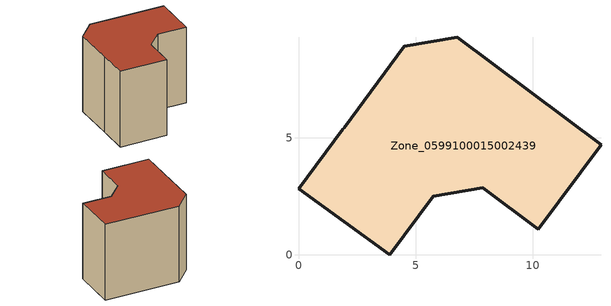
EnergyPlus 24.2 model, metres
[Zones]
Zone_0599100015002439
 floor ground (C_G): 1.95,5.43 4.51,8.9 6.78,9.29 12.91,4.69 10.23,1.09 7.86,2.87 5.76,2.51 3.9,0 0,2.83 1.88,5.36 z1.06
 wall outside (C_F): 3.9,0 5.76,2.51 7.86,2.87 10.23,1.09 12.91,4.69 6.78,9.29 4.51,8.9 1.95,5.43 1.88,5.36 0,2.83 3.9,0 z1.06:9.01
 roof outside (C_R): 4.51,8.9 1.95,5.43 1.88,5.36 0,2.83 3.9,0 5.76,2.51 7.86,2.87 10.23,1.09 12.91,4.69 6.78,9.29 z9.01
[BUILDING]
Pand.0599100015002439: North Axis=0; Terrain=City; Loads Convergence Tolerance Value=0.04; Temperature Convergence Tolerance Value=0.4; Solar Distribution=FullExterior; Maximum Number of Warmup Days=25; Minimum Number of Warmup Days=1
[Site:Location]
Rotterdam.The.Hague.AP_ZH_NLD Design_Conditions: Latitude=51.96; Longitude=4.45; Time Zone=1; Elevation=-4.5
[SITE:GROUNDTEMPERATURE:BUILDINGSURFACE]
18, 18, 18, 18, 18, 18, 18, 18, 18, 18, 18, 18
[MATERIAL] Thermal Absorptance=0.9; Solar Absorptance=0.7; Visible Absorptance=0.7
Name | Roughness | Thickness | Conductivity | Density | Specific Heat
G.TI.1975-1991 | MediumSmooth | 0.15 | 0.288461 | 540 | 1210
F.TI.1975-1991 | Rough | 0.3 | 0.230769 | 1920 | 840
R.TI.1975-1991 | MediumRough | 0.2 | 0.153846 | 1500 | 1000
[CONSTRUCTION]
C_G: G.TI.1975-1991
C_F: F.TI.1975-1991
C_R: R.TI.1975-1991
[ZONE]
Zone_0599100015002439: Type=1; Multiplier=1; Ceiling Height=Autocalculate; Volume=Autocalculate; Floor Area=autocalculate; Part of Total Floor Area=Yes
[ZONEINFILTRATION:DESIGNFLOWRATE]
Infil_Zone_0599100015002439: Zone or ZoneList or Space or SpaceList=Zone_0599100015002439; Schedule=AlwaysOn; Design Flow Rate Calculation Method=Flow/Area; Flow Rate per Floor Area=0.003; Constant Term Coefficient=1; Temperature Term Coefficient=0; Velocity Term Coefficient=0; Velocity Squared Term Coefficient=0
[HVACTEMPLATE:ZONE:IDEALLOADSAIRSYSTEM]
Zone_0599100015002439: Maximum Heating Supply Air Temperature=50; Minimum Cooling Supply Air Temperature=13; Maximum Heating Supply Air Humidity Ratio=0.0156; Minimum Cooling Supply Air Humidity Ratio=0.0077; Heating Limit=NoLimit; Cooling Limit=NoLimit; Dehumidification Control Type=ConstantSensibleHeatRatio; Cooling Sensible Heat Ratio=0.7; Dehumidification Setpoint=60; Humidification Control Type=None; Humidification Setpoint=30; Outdoor Air Method=None; Outdoor Air Flow Rate per Person=0.00944; Outdoor Air Flow Rate per Zone Floor Area=0; Outdoor Air Flow Rate per Zone=0; Demand Controlled Ventilation Type=None; Outdoor Air Economizer Type=NoEconomizer; Heat Recovery Type=None; Sensible Heat Recovery Effectiveness=0.7; Latent Heat Recovery Effectiveness=0.65
[ZONECONTROL:THERMOSTAT]
ThermostatControl_Zone_0599100015002439: Zone or ZoneList=Zone_0599100015002439; Control Type Schedule=DualSetpointControlType; Control 1=Thermostat_Zone_0599100015002439; Temperature Difference Between Cutout And Setpoint=0
[THERMOSTATSETPOINT:DUALSETPOINT]
Thermostat_Zone_0599100015002439: Heating Setpoint Temperature Schedule=HeatingSetpoint_Zone_0599100015002439; Cooling Setpoint Temperature Schedule=CoolingSetpoint_Zone_0599100015002439
[SCHEDULE:COMPACT]
HeatingSetpoint_Zone_0599100015002439: Through: 12/31, For: AllDays, Until: 24:00, 21
CoolingSetpoint_Zone_0599100015002439: Through: 12/31, For: AllDays, Until: 24:00, 24
DualSetpointControlType: Through: 12/31, For: AllDays, Until: 24:00, 4
AlwaysOn: Through: 12/31, For: AllDays, Until: 24:00, 1
